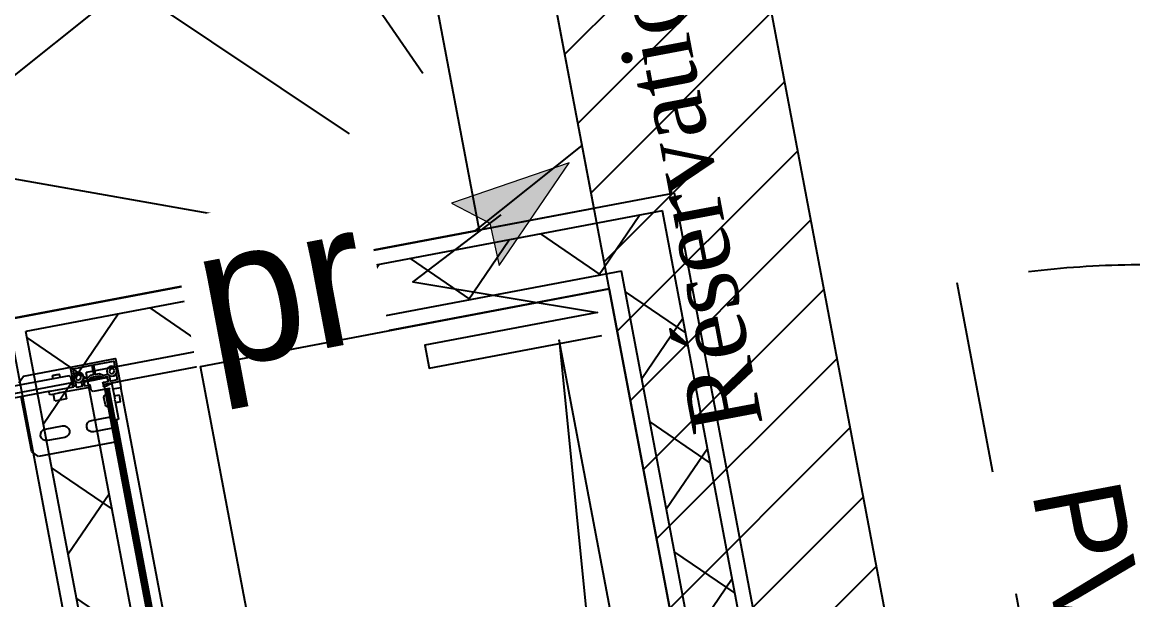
# Model space of a CAD drawing. Header units: centimetres. Extents: x 197412 to 267601, y -375791 to -305433.
# Drawn here: x 221296 to 222244, y -364578 to -364085 of the extents above; entities that cross this region are included whole.
import ezdxf

# ---------------------------------------------------------------- set-up
doc = ezdxf.new("R2010")
doc.units = ezdxf.units.CM
doc.linetypes.add('Style de ligne -2', pattern=[0.694425, 0.48607, -0.208355])
for name, color, linetype in [('3-BAT C-Niveau 0', 250, 'Continuous'), ('prlm-GT', 242, 'Continuous'), ('prlm-MOD', 64, 'Continuous'), ('prlm-MOD-PB', 123, 'Continuous')]:
    doc.layers.add(name, color=color, linetype=linetype)
doc.layers.add('FAUX PLAFOND', color=9, linetype='Continuous', lineweight=25)
doc.layers.add('prlm-ELEC-CFO', color=1, linetype='Continuous', lineweight=25)
doc.styles.add('Futura Book', font='')
doc.styles.add('prlm-elec-cfo', font='comic.ttf', dxfattribs={"height": 12})
doc.styles.add('prlm-vmc', font='pala.ttf', dxfattribs={"height": 14})
doc.styles.get('Futura Book').set_extended_font_data('Futura Book')

# ---------------------------------------------------------------- blocks, each defined once
blk = doc.blocks.new('Groupe-353-1')
at = {"linetype": 'Style de ligne -2', "ltscale": 50.8}
blk.add_line((13981.401, -49315.7), (13965.213, -49230.219), dxfattribs=at)
blk.add_arc((13981.401, -49315.7), 87, 10.72359, 100.72359, dxfattribs=at)
at = {"insert": (13978.985, -49246.634), "char_height": 7.5516, "attachment_point": 1, "rotation": 280.72316, "line_spacing_factor": 0.962448, "style": 'Futura Book'}
blk.add_mtext('PV 93*204\\P', dxfattribs=at)
blk = doc.blocks.new('xi.PR')
at = {"layer": 'prlm-ELEC-CFO', "lineweight": 5}
blk.add_hatch(color=0, dxfattribs=at).paths.add_polyline_path([(-3, 6), (-0.103, 3.699), (0, 0), (7.5, 7.5)])
at = {"layer": 'prlm-ELEC-CFO', "color": 0, "lineweight": 5, "flags": 128}
blk.add_lwpolyline([(-3, 6), (-0.103, 3.699), (0, 0), (7.5, 7.5)], close=True, dxfattribs=at)
at = {"layer": 'prlm-ELEC-CFO', "color": 0}
blk.add_lwpolyline([(0.955, 4.227), (-7.5, 0), (7.5, -5.5), (-7.5, -5.5), (-7.5, -7.5), (7.5, -7.5)], dxfattribs=at)
blk = doc.blocks.new('MTI900_Alu_390')
at = {"layer": 'prlm-MOD', "color": 1, "linetype": 'Continuous'}
for p, q in [((-4.225, 0), (4.225, 0)), ((4.278, 0), (4.225, 0)), ((4.225, -0.07), (4.225, 0)), ((4.472, 0), (4.278, 0)), ((4.475, 0), (4.472, 0)), ((4.475, -0.003), (4.475, 0)), ((-3.96, -0.09), (3.96, -0.09)), ((3.96, -0.073), (3.96, -0.097)), ((4.13, -0.07), (3.963, -0.07)), ((4.105, -0.025), (4.165, -0.025)), ((4.105, -0.025), (4.105, -0.07)), ((4.135, -0.075), (4.13, -0.07)), ((4.14, -0.07), (4.135, -0.075)), ((4.267, -0.07), (4.14, -0.07)), ((4.165, -0.07), (4.165, -0.025)), ((4.2602, -0.1195), (4.2698, -0.0905)), ((4.27, -0.0895), (4.27, -0.073)), ((4.275, -0.003), (4.275, -0.137)), ((4.293, -0.021), (4.293, -0.074)), ((4.3467, -0.018), (4.296, -0.018)), ((4.296, -0.077), (4.3306, -0.077)), ((4.353, -0.0864), (4.353, -0.1286)), ((4.355, -0.0385), (4.375, -0.0269)), ((4.355, -0.0615), (4.355, -0.0385)), ((4.375, -0.0731), (4.355, -0.0615)), ((4.375, -0.0269), (4.395, -0.0385)), ((4.395, -0.0615), (4.375, -0.0731)), ((4.395, -0.0385), (4.395, -0.0615)), ((4.454, -0.018), (4.4033, -0.018)), ((4.457, -0.191), (4.457, -0.021)), ((4.475, -0.387), (4.475, -0.003)), ((-4.105, -0.105), (4.105, -0.105)), ((-4.1, -0.12), (4.1, -0.12)), ((3.775, -0.12), (3.775, -0.8)), ((3.895, -0.15), (3.895, -0.3)), ((3.963, -0.1), (4.229, -0.1)), ((3.995, -0.3), (3.995, -0.15)), ((4.067, -0.12), (4.067, -0.125)), ((4.067, -0.125), (4.203, -0.125)), ((4.067, -0.125), (4.067, -0.135)), ((4.067, -0.135), (4.203, -0.135)), ((4.105, -0.115), (4.095, -0.125)), ((4.1025, -0.158), (4.1675, -0.158)), ((4.105, -0.1), (4.105, -0.115)), ((4.165, -0.115), (4.105, -0.115)), ((4.165, -0.115), (4.165, -0.1)), ((4.165, -0.105), (4.225, -0.105)), ((4.175, -0.125), (4.165, -0.115)), ((4.17, -0.12), (4.225, -0.12)), ((4.203, -0.125), (4.203, -0.12)), ((4.203, -0.135), (4.203, -0.125)), ((4.225, -0.105), (4.225, -0.1)), ((4.225, -0.105), (4.225, -0.12)), ((4.235, -0.1), (4.235, -0.24)), ((4.26, -0.142), (4.26, -0.1205)), ((4.292, -0.145), (4.263, -0.145)), ((4.278, -0.14), (4.292, -0.14)), ((4.295, -0.137), (4.295, -0.098)), ((4.295, -0.137), (4.295, -0.142)), ((4.298, -0.095), (4.332, -0.095)), ((4.327, -0.1), (4.298, -0.1)), ((4.33, -0.195), (4.33, -0.103)), ((4.3377, -0.16), (4.33, -0.16)), ((4.33, -0.1677), (4.3421, -0.1677)), ((4.335, -0.098), (4.335, -0.1341)), ((4.3355, -0.1358), (4.3545, -0.1642)), ((4.3377, -0.16), (4.3377, -0.24)), ((4.355, -0.19), (4.3377, -0.16)), ((4.3535, -0.1303), (4.3725, -0.1588)), ((4.355, -0.1659), (4.355, -0.2341)), ((4.373, -0.1605), (4.373, -0.191)), ((4.235, -0.24), (4.25, -0.255)), ((4.25, -0.255), (4.292, -0.255)), ((4.275, -0.263), (4.275, -0.52)), ((4.292, -0.26), (4.278, -0.26)), ((4.295, -0.258), (4.295, -0.263)), ((4.295, -0.302), (4.295, -0.263)), ((4.33, -0.195), (4.325, -0.2)), ((4.325, -0.2), (4.33, -0.205)), ((4.33, -0.297), (4.33, -0.205)), ((4.33, -0.2323), (4.3421, -0.2323)), ((4.33, -0.24), (4.3377, -0.24)), ((4.3545, -0.2358), (4.335, -0.265)), ((4.335, -0.265), (4.335, -0.302)), ((4.3377, -0.24), (4.355, -0.21)), ((4.353, -0.2714), (4.353, -0.3036)), ((4.373, -0.2404), (4.3535, -0.2697)), ((4.373, -0.209), (4.373, -0.2404)), ((4.454, -0.194), (4.376, -0.194)), ((4.376, -0.206), (4.454, -0.206)), ((4.457, -0.369), (4.457, -0.209)), ((4.293, -0.326), (4.293, -0.369)), ((4.328, -0.323), (4.296, -0.323)), ((4.296, -0.372), (4.3467, -0.372)), ((4.298, -0.3), (4.327, -0.3)), ((4.332, -0.305), (4.298, -0.305)), ((4.355, -0.3285), (4.375, -0.3169)), ((4.355, -0.3515), (4.355, -0.3285)), ((4.375, -0.3631), (4.355, -0.3515)), ((4.375, -0.3169), (4.395, -0.3285)), ((4.395, -0.3515), (4.375, -0.3631)), ((4.395, -0.3285), (4.395, -0.3515)), ((4.4033, -0.372), (4.454, -0.372)), ((4.305, -0.6), (4.305, -0.393)), ((4.34, -0.405), (4.305, -0.405)), ((4.308, -0.39), (4.472, -0.39)), ((4.34, -0.405), (4.34, -3.475)), ((4.395, -0.405), (4.34, -0.405)), ((4.405, -0.415), (4.395, -0.405)), ((4.405, -0.415), (4.405, -3.465)), ((4.475, -0.8), (4.475, -0.387)), ((3.895, -0.55), (3.895, -0.7)), ((3.995, -0.7), (3.995, -0.55)), ((4.215, -0.475), (4.215, -0.575)), ((4.275, -0.475), (4.215, -0.475)), ((4.275, -0.52), (4.2779, -0.5229)), ((4.275, -0.52), (4.275, -0.53)), ((4.2779, -0.5271), (4.275, -0.53)), ((4.275, -0.53), (4.275, -0.6)), ((4.43, -0.495), (4.405, -0.495)), ((4.405, -0.555), (4.43, -0.555)), ((4.43, -0.495), (4.43, -0.555)), ((4.435, -0.5), (4.43, -0.495)), ((4.43, -0.555), (4.435, -0.55)), ((4.435, -0.55), (4.435, -0.5)), ((4.215, -0.575), (4.275, -0.575)), ((4.285, -0.61), (4.295, -0.61)), ((4.305, -0.6), (4.305, -3.277)), ((3.775, -0.8), (3.825, -0.85)), ((3.825, -0.85), (4.305, -0.85)), ((4.425, -0.85), (4.475, -0.8))]:
    blk.add_line(p, q, dxfattribs=at)
for centre in [(4.375, -0.05), (4.375, -0.34)]:
    blk.add_circle(centre, 0.0425, dxfattribs=at)
for centre, radius, start, end in [((4.278, -0.003), 0.003, 90, 180), ((4.472, -0.003), 0.003, 0, 90), ((3.963, -0.073), 0.003, 90, 180), ((4.267, -0.073), 0.003, 0, 90), ((4.267, -0.0895), 0.003, 341.56505, 0), ((4.296, -0.021), 0.003, 90, 180), ((4.296, -0.074), 0.003, 180, 270), ((4.3306, -0.067), 0.01, 270, 326.3475), ((4.3467, -0.021), 0.003, 84.51824, 90), ((4.4033, -0.021), 0.003, 90, 95.48179), ((4.454, -0.021), 0.003, 0, 90), ((3.945, -0.15), 0.05, 143.1301, 180), ((3.963, -0.097), 0.003, 180, 270), ((3.945, -0.15), 0.05, 0, 36.8699), ((4.1025, -0.138), 0.02, 171.37307, 270), ((4.1025, -0.133), 0.02, 185.73917, 187.18076), ((4.1675, -0.138), 0.02, 270, 8.62693), ((4.1675, -0.133), 0.02, 352.81924, 354.26083), ((4.232, -0.1), 0.003, 0, 180), ((4.263, -0.1205), 0.003, 161.56505, 180), ((4.263, -0.142), 0.003, 180, 270), ((4.278, -0.137), 0.003, 180, 270), ((4.292, -0.137), 0.003, 270, 0), ((4.292, -0.142), 0.003, 270, 0), ((4.298, -0.098), 0.003, 90, 180), ((4.298, -0.103), 0.003, 90, 180), ((4.327, -0.103), 0.003, 0, 90), ((4.332, -0.098), 0.003, 0, 90), ((4.338, -0.1341), 0.003, 180, 213.69007), ((4.356, -0.1286), 0.003, 180, 213.69007), ((4.352, -0.1659), 0.003, 0, 33.69007), ((4.37, -0.1605), 0.003, 0, 33.69007), ((4.278, -0.263), 0.003, 90, 180), ((4.292, -0.258), 0.003, 0, 90), ((4.292, -0.263), 0.003, 0, 90), ((4.356, -0.2714), 0.003, 146.30993, 180), ((4.352, -0.2341), 0.003, 326.30993, 0), ((4.376, -0.191), 0.003, 180, 270), ((4.376, -0.209), 0.003, 90, 180), ((4.454, -0.191), 0.003, 270, 0), ((4.454, -0.209), 0.003, 0, 90), ((3.945, -0.3), 0.05, 180, 0), ((4.296, -0.326), 0.003, 90, 180), ((4.296, -0.369), 0.003, 180, 270), ((4.298, -0.297), 0.003, 180, 270), ((4.298, -0.302), 0.003, 180, 270), ((4.327, -0.297), 0.003, 270, 0), ((4.328, -0.333), 0.01, 46.14901, 90), ((4.332, -0.302), 0.003, 270, 0), ((4.3467, -0.369), 0.003, 270, 275.48176), ((4.4033, -0.369), 0.003, 264.51819, 270), ((4.454, -0.369), 0.003, 270, 0), ((4.308, -0.393), 0.003, 90, 180), ((4.472, -0.387), 0.003, 270, 0), ((3.945, -0.55), 0.05, 0, 180), ((4.2758, -0.525), 0.003, 315, 45), ((4.285, -0.6), 0.01, 180, 270), ((4.295, -0.6), 0.01, 270, 0), ((3.945, -0.7), 0.05, 180, 0)]:
    blk.add_arc(centre, radius, start, end, dxfattribs=at)
blk = doc.blocks.new('Groupe-103-1')
at = {"linetype": 'Continuous'}
for p, q in [((13919.616, -49212.347), (13895.261, -49176.882)), ((13913.369, -49217.512), (13876.048, -49192.545)), ((13912.489, -49226.268), (13873.514, -49219.365))]:
    blk.add_line(p, q, dxfattribs=at)
at = {"linetype": 'Continuous', "flags": 128}
blk.add_lwpolyline([(13909.56, -49147.145), (13924.446, -49225.748), (13845.843, -49240.634), (13830.957, -49162.031)], close=True, dxfattribs=at)

msp = doc.modelspace()

# ---------------------------------------------------------------- hatches: boundary and pattern name
at = {"linetype": 'Continuous'}
h = msp.add_hatch(dxfattribs=at)
h.set_pattern_fill('02_ISOLANT', color=256, scale=10, angle=-169.27641, style=0, pattern_type=2)
h.set_pattern_definition([(235.723595, (82441.66, 127994.64), (66.106423, -45.054865), []), (325.723595, (82441.66, 127994.64), (-45.054865, -66.106423), [])])
h.paths.add_polyline_path([(221807.35, -364297.68), (221842.39, -364246.26), (221299.32, -364349.11), (221350.74, -364384.16)])
h = msp.add_hatch(dxfattribs=at)
h.set_pattern_fill('02_ISOLANT', color=256, scale=10, angle=100.72359, style=0, pattern_type=2)
h.set_pattern_definition([(145.723595, (82441.66, 127994.64), (-45.054865, -66.106423), []), (235.723595, (82441.66, 127994.64), (-66.106423, 45.054865), [])])
h.paths.add_polyline_path([(221980.02, -365209.48), (222023.26, -365201.29), (221842.39, -364246.26), (221807.35, -364297.68)])
h = msp.add_hatch(dxfattribs=at)
h.set_pattern_fill('02_ISOLANT', color=256, scale=10, angle=100.72359, style=0, pattern_type=2)
h.set_pattern_definition([(145.723595, (82441.66, 127994.64), (-45.054865, -66.106423), []), (235.723595, (82441.66, 127994.64), (-66.106423, 45.054865), [])])
h.paths.add_polyline_path([(221480.18, -365304.14), (221523.41, -365295.95), (221350.74, -364384.16), (221299.32, -364349.11)])
at = {"layer": '3-BAT C-Niveau 0'}
h = msp.add_hatch(dxfattribs=at)
h.set_pattern_fill('MURS MACONNERIE-2', color=256, scale=10, style=0, pattern_type=2)
h.set_pattern_definition([(45, (82627.55, 127994.637), (-31.2347524, 39.0434405), [])])
h.paths.add_polyline_path([(221984.38, -365302.35), (222161.24, -365268.85), (221569.16, -362142.42), (221392.3, -362175.91)])
at = {"layer": 'FAUX PLAFOND'}
h = msp.add_hatch(dxfattribs=at)
h.set_pattern_fill('BA 13', color=256, scale=10, style=0, pattern_type=2)
h.set_pattern_definition([(218.65981, (82441.66, 127994.64), (-199.24783, 287.75041), [])])
h.paths.add_polyline_path([(219714.73, -365635.96), (218810.8, -360862.78), (220178.06, -360604.9), (219874.73, -359003.25), (220759.73, -358835.65), (221405.79, -362245.57), (220766.24, -362365.27), (220833.83, -362707.95), (221470.64, -362589.78), (221623.59, -363399.18), (220740.22, -363567.53), (220750.8, -363617.08), (221632.9, -363448.31), (221783.96, -364244.1), (220983.21, -364395.74), (221163.7, -365348.8), (219795.24, -365607.96)])

# ---------------------------------------------------------------- linework, layer by layer
at = {"linetype": 'Continuous', "lineweight": 25}
for p, q in [((221852.75, -364231.07), (221284.13, -364338.76)), ((222036.03, -365198.87), (221852.75, -364231.07)), ((221797, -364312.87), (221365.93, -364394.51)), ((221967.25, -365211.9), (221797, -364312.87)), ((221467.41, -365306.55), (221284.13, -364338.76)), ((221536.19, -365293.53), (221365.93, -364394.51))]:
    msp.add_line(p, q, dxfattribs=at)
at = {"linetype": 'Continuous'}
for p, q in [((221842.39, -364246.26), (221299.32, -364349.11)), ((221842.39, -364246.26), (221299.32, -364349.11)), ((222023.26, -365201.29), (221842.39, -364246.26)), ((222023.26, -365201.29), (221842.39, -364246.26)), ((221807.35, -364297.68), (221350.74, -364384.16)), ((221807.35, -364297.68), (221350.74, -364384.16)), ((221980.02, -365209.48), (221807.35, -364297.68)), ((221980.02, -365209.48), (221807.35, -364297.68)), ((221797, -364312.87), (221365.93, -364394.51)), ((221967.25, -365211.9), (221797, -364312.87)), ((221467.41, -365306.55), (221284.13, -364338.76)), ((221480.18, -365304.14), (221299.32, -364349.11)), ((221480.18, -365304.14), (221299.32, -364349.11)), ((221523.41, -365295.95), (221350.74, -364384.16)), ((221523.41, -365295.95), (221350.74, -364384.16))]:
    msp.add_line(p, q, dxfattribs=at)
at = {"linetype": 'Continuous', "flags": 128}
msp.add_lwpolyline([(221673.36, -365181.04), (221902.03, -365137.74), (221754.11, -364356.66), (221826.09, -365077.82)], close=True, dxfattribs=at)
at = {"layer": '3-BAT C-Niveau 0'}
for p, q in [((222161.24, -365268.85), (221569.16, -362142.42)), ((222161.24, -365268.85), (221569.16, -362142.42)), ((221984.38, -365302.35), (221392.3, -362175.91)), ((221984.38, -365302.35), (221392.3, -362175.91))]:
    msp.add_line(p, q, dxfattribs=at)
at = {"layer": '3-BAT C-Niveau 0', "ltscale": 50.8, "flags": 128}
msp.add_lwpolyline([(219714.73, -365635.96), (218810.8, -360862.78), (220178.06, -360604.9), (219874.73, -359003.25), (220759.73, -358835.65), (221405.79, -362245.57), (220766.24, -362365.27), (220833.83, -362707.95), (221470.64, -362589.78), (221623.59, -363399.18), (220740.22, -363567.53), (220750.8, -363617.08), (221632.9, -363448.31), (221783.96, -364244.1), (220983.21, -364395.74), (221163.7, -365348.8), (219795.24, -365607.96)], dxfattribs=at)

# ---------------------------------------------------------------- block references
at = {"xscale": 10, "yscale": 10, "zscale": 10}
msp.add_blockref('Groupe-103-1', (82441.66, 127994.64), dxfattribs=at)
at = {"layer": '3-BAT C-Niveau 0', "xscale": 10, "yscale": 10, "zscale": 10}
msp.add_blockref('Groupe-353-1', (82441.66, 127994.64), dxfattribs=at)

# ---------------------------------------------------------------- texts
at = {"layer": 'prlm-MOD-PB', "insert": (221869.26, -364439.57), "char_height": 60, "width": 1403.7813, "attachment_point": 1, "rotation": 100.7236, "style": 'prlm-vmc'}
msp.add_mtext('Réservation pour douche PMR', dxfattribs=at)

# ---------------------------------------------------------------- next in the draw order: texts
at = {"layer": 'prlm-ELEC-CFO', "insert": (221520.16, -364327.6), "char_height": 120, "attachment_point": 5, "rotation": 10.7236, "line_spacing_factor": 0.8, "style": 'prlm-elec-cfo', "bg_fill": 3, "box_fill_scale": 1.1, "bg_fill_color": 256, "bg_fill_transparency": 0}
msp.add_mtext('pr', dxfattribs=at)

# ---------------------------------------------------------------- next in the draw order: linework, layer by layer
at = {"layer": 'prlm-GT'}
msp.add_lwpolyline([(221448.19, -364378.93), (221796.99, -364312.87), (221964.46, -365197.16), (221615.66, -365263.21)], close=True, dxfattribs=at)

# ---------------------------------------------------------------- next in the draw order: block references
at = {"layer": 'prlm-ELEC-CFO', "xscale": 10, "yscale": 10, "zscale": 10, "rotation": 10.72360141139323}
msp.add_blockref('xi.PR', (221703.01, -364292.97), dxfattribs=at)
at = {"layer": 'prlm-MOD', "xscale": -99.99999999999979, "yscale": 99.99999999999974, "zscale": 99.99999999999972, "rotation": 280.7237167511643}
msp.add_blockref('MTI900_Alu_390', (221458.96, -364811.99), dxfattribs=at)

doc.saveas('drawing.dxf')
